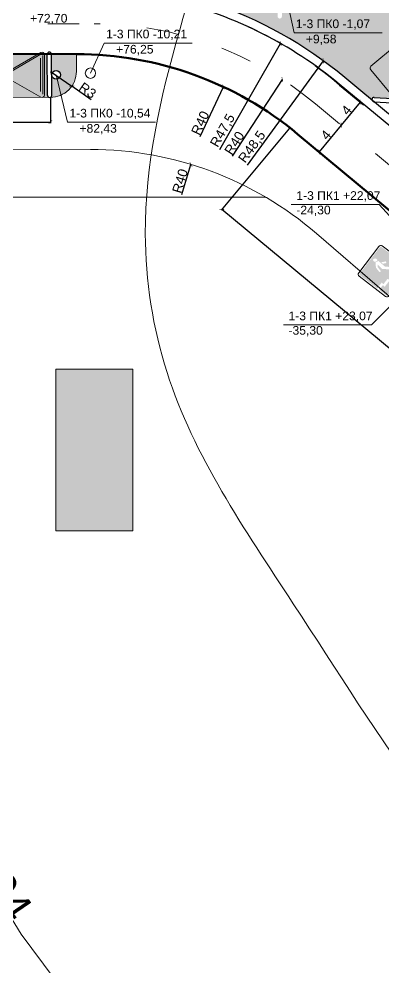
# Model space of a CAD drawing. Header units: millimetres. Extents: x -2123 to 5424, y -1286 to 835.
# Drawn here: x 1657.2 to 1699.2, y -83.4 to 26.1 of the extents above; entities that cross this region are included whole.
import ezdxf

# ---------------------------------------------------------------- set-up
doc = ezdxf.new("R2010")
doc.units = ezdxf.units.MM
doc.linetypes.add('ACAD_ISO03W100', pattern=[30, 12, -18])
doc.layers.get('0').update_dxf_attribs({"lineweight": 15})
for name, color, linetype, lineweight in [('1 Відмітки', 7, 'Continuous', 25), ('вертикалка', 6, 'Continuous', 15), ('Горизонталі', 7, 'Continuous', 18), ('Дор. Розм.', 7, 'Continuous', 50), ('дорога', 126, 'Continuous', 25), ('поздовжній профіль', 250, 'Continuous', 15), ('Позначки Наталії Симочко_Ном._пера__7', 7, 'Continuous', 18), ('Інж. мережі', 205, 'Continuous', 18)]:
    doc.layers.add(name, color=color, linetype=linetype, lineweight=lineweight)
doc.layers.add('Озелення', color=7, linetype='Continuous', lineweight=15, true_color=0x2bad00)
doc.layers.add('Осі', color=164, linetype='Continuous')
doc.styles.get("Standard").update_dxf_attribs({"font": 'arial.ttf'})
doc.styles.add('СГЕНЕРИР_СТИЛЬ_1', font='arial.ttf')
doc.dimstyles.new('Переход', dxfattribs={"dimscale": 0.1, "dimtxt": 11, "dimasz": 4, "dimexe": 1.25, "dimexo": 0.625, "dimgap": 0.9, "dimtad": 1, "dimtxsty": 'Standard', "dimblk": 'ARCHTICK', "dimcen": 2.5, "dimadec": 0, "dimazin": 0, "dimtfac": 1, "dimtmove": 0, "dimatfit": 3, "dimldrblk": 'ARCHTICK', "dimfxl": 1, "dimarcsym": 0})

# ---------------------------------------------------------------- blocks, each defined once
blk = doc.blocks.new('2-4')
h = blk.add_hatch(color=1)
edge = h.paths.add_edge_path(flags=16)
edge.add_line((-3.24, 6.63), (-0.09, 1.18))
edge.add_arc((0, 1.23), 0.1, 210, 330)
edge.add_line((0.09, 1.18), (3.24, 6.63))
edge.add_arc((3.15, 6.68), 0.1, 330, 450)
edge.add_line((3.15, 6.78), (-3.15, 6.78))
edge.add_arc((-3.15, 6.68), 0.1, 450, 570)
edge = h.paths.add_edge_path()
edge.add_arc((0, 0.64), 0.25, 210, 330)
edge.add_line((0.22, 0.51), (3.88, 6.85))
edge.add_arc((3.66, 6.98), 0.25, 330, 450)
edge.add_line((3.66, 7.23), (-3.66, 7.23))
edge.add_arc((-3.66, 6.98), 0.25, 450, 570)
edge.add_line((-3.88, 6.85), (-0.22, 0.51))
at = {"color": 1}
for p, q in [((3.81, 7.53), (-3.81, 7.53)), ((-4.21, 6.84), (-0.4, 0.23)), ((-3.88, 6.85), (-0.22, 0.51)), ((-3.24, 6.63), (-0.09, 1.18)), ((0.22, 0.51), (3.88, 6.85)), ((0.4, 0.23), (4.21, 6.84))]:
    blk.add_line(p, q, dxfattribs=at)
for centre, start, end in [((-3.81, 7.07), 90, 210), ((3.81, 7.07), 330, 90), ((0, 0.46), 210, 330)]:
    blk.add_arc(centre, 0.461, start, end, dxfattribs=at)
blk = doc.blocks.new('sdfahgas')
h = blk.add_hatch(color=7)
edge = h.paths.add_edge_path(flags=16)
edge.add_line((6.61, 6.61), (0.16, 13.06))
edge.add_arc((0, 12.9), 0.223, 45, 135)
edge.add_line((-0.16, 13.06), (-6.61, 6.61))
edge.add_arc((-6.45, 6.45), 0.223, 135, 225)
edge.add_line((-6.61, 6.29), (-0.16, -0.16))
edge.add_arc((0, 0), 0.223, 225, 315)
edge.add_line((0.16, -0.16), (6.61, 6.29))
edge.add_arc((6.45, 6.45), 0.223, -45, 45)
edge = h.paths.add_edge_path()
edge.add_line((-0.28, 13.18), (-6.73, 6.73))
edge.add_arc((-6.45, 6.45), 0.393, 135, 225)
edge.add_line((-6.73, 6.17), (-0.28, -0.28))
edge.add_arc((0, 0), 0.393, 225, 315)
edge.add_line((0.28, -0.28), (6.73, 6.17))
edge.add_arc((6.45, 6.45), 0.393, -45, 45)
edge.add_line((6.73, 6.73), (0.28, 13.18))
edge.add_arc((0, 12.9), 0.393, 45, 135)
h = blk.add_hatch(color=7)
edge = h.paths.add_edge_path(flags=16)
edge.add_line((-0.15, 10.54), (-4.09, 6.6))
edge.add_arc((-3.94, 6.45), 0.217, 135, 225)
edge.add_line((-4.09, 6.3), (-0.15, 2.36))
edge.add_arc((0, 2.51), 0.217, 225, 315)
edge.add_line((0.15, 2.36), (4.09, 6.3))
edge.add_arc((3.94, 6.45), 0.217, -45, 45)
edge.add_line((4.09, 6.6), (0.15, 10.54))
edge.add_arc((0, 10.39), 0.217, 45, 135)
edge = h.paths.add_edge_path()
edge.add_arc((-3.94, 6.45), 0.375, 135, 225)
edge.add_line((-4.2, 6.19), (-0.27, 2.25))
edge.add_arc((0, 2.51), 0.375, 225, 315)
edge.add_line((0.27, 2.25), (4.2, 6.19))
edge.add_arc((3.94, 6.45), 0.375, -45, 45)
edge.add_line((4.2, 6.72), (0.27, 10.65))
edge.add_arc((0, 10.39), 0.375, 45, 135)
edge.add_line((-0.26, 10.65), (-4.2, 6.72))
blk.add_hatch(color=2).paths.add_polyline_path([(-4.11, 6.68), (-0.19, 10.6), (-0.04, 10.64), (0.11, 10.6), (0.19, 10.52), (4.07, 6.63), (4.14, 6.49), (4.12, 6.35), (4.05, 6.25), (0.13, 2.33), (0.04, 2.27), (-0.09, 2.27), (-0.2, 2.36), (-4.15, 6.31), (-4.19, 6.43), (-4.17, 6.57)])
at = {"color": 7}
for p, q in [((-0.48, 13.38), (-6.93, 6.93)), ((6.93, 6.93), (0.48, 13.38)), ((-6.93, 5.97), (-0.48, -0.48)), ((0.48, -0.48), (6.93, 5.97))]:
    blk.add_line(p, q, dxfattribs=at)
for centre, start, end in [((0, 12.9), 45, 135), ((-6.45, 6.45), 135, 225), ((6.45, 6.45), 315, 45), ((0, 0), 225, 315)]:
    blk.add_arc(centre, 0.675, start, end, dxfattribs=at)
blk = doc.blocks.new('5-17-1')
h = blk.add_hatch(color=5)
h.paths.add_polyline_path([(6.74, 3.04, 0.414214), (6.53, 3.25), (0.45, 3.25, 0.414214), (0.24, 3.04), (0.24, -0.93), (1.55, -0.93), (1.55, -1.37), (2.79, -1.37), (2.79, -1.84), (4.02, -1.84), (4.02, -2.33), (5.35, -2.33), (5.35, -2.78), (6.74, -2.78)])
h.paths.add_polyline_path([(4.43, 2.36), (4.4, 2.23), (4.34, 2.16), (4.26, 2.14), (4.12, 2.2), (3.93, 2.28), (3.87, 2.34), (3.8, 2.49), (3.8, 2.59), (3.8, 2.66), (3.85, 2.75), (3.89, 2.81), (3.99, 2.85), (4.1, 2.86), (4.23, 2.82), (4.38, 2.66), (4.43, 2.54)], flags=16)
h.paths.add_polyline_path([(4.34, 1.91), (4.35, 1.86), (4.27, 0.46, 0.163851), (4.32, 0.27), (4.71, -0.32, -0.317132), (4.71, -0.72), (4.03, -1.64, -0.900401), (3.64, -1.44), (4.26, -0.58, 0.312757), (4.26, -0.46), (3.66, 0.43, -0.184538), (3.61, 0.64), (3.75, 1.64), (3.41, 1.37), (3.37, 1.33), (3.36, 1.29), (3.16, 0.53), (3.13, 0.49), (3.07, 0.45), (3.03, 0.44), (2.96, 0.45), (2.91, 0.48), (2.88, 0.52), (2.87, 0.56), (2.87, 0.63), (3.11, 1.57), (3.82, 2.17), (3.86, 2.19), (3.9, 2.19), (3.95, 2.18), (4.31, 1.95)], flags=16)
h.paths.add_polyline_path([(5.07, 0.86), (5.09, 0.78), (5.07, 0.7), (5.01, 0.63), (4.93, 0.61), (4.85, 0.63), (4.44, 0.99), (4.45, 1.39)], flags=16)
h.paths.add_polyline_path([(4.73, -0.92), (4.98, -2, -0.855356), (4.55, -2.07), (4.38, -1.42)], flags=16)
h.paths.add_polyline_path([(5.13, -2.79), (3.8, -2.79), (3.8, -2.32), (2.56, -2.32), (2.56, -1.85), (1.31, -1.85), (1.31, -1.39), (0.24, -1.39), (0.24, -3.04, 0.414214), (0.45, -3.25), (5.12, -3.25)])
at = {"color": 5}
for p, q in [((6.53, 3.49), (0.45, 3.49)), ((0, 3.04), (0, -3.04)), ((6.98, -3.04), (6.98, 3.04)), ((0.45, -3.49), (6.53, -3.49))]:
    blk.add_line(p, q, dxfattribs=at)
for centre, start, end in [((0.45, 3.04), 90, 180), ((6.53, 3.04), 0, 90), ((0.45, -3.04), 180, 270), ((6.53, -3.04), 270, 0)]:
    blk.add_arc(centre, 0.45, start, end, dxfattribs=at)
blk = doc.blocks.new('_ArchTick')
at = {"color": 0, "linetype": 'ByBlock', "const_width": 0.15}
blk.add_lwpolyline([(-0.5, -0.5), (0.5, 0.5)], dxfattribs=at)
blk = doc.blocks.new('*D770')
at = {"layer": 'Defpoints', "color": 0, "transparency": 16777216}
for p in [(1660.82, 20), (1663.28, 18.29)]:
    blk.add_point(p, dxfattribs=at)
at = {"layer": 'вертикалка', "color": 0, "lineweight": -2, "transparency": 16777216}
for p in [(1660.82, 20), (1665.53, 16.71)]:
    blk.add_line(p, (1663.28, 18.29), dxfattribs=at)
at = {"layer": 'вертикалка', "color": 0, "lineweight": -2, "transparency": 16777216, "xscale": 0.4, "yscale": 0.4, "zscale": 0.4, "rotation": 145.1059440455689}
blk.add_blockref('_ArchTick', (1663.28, 18.29), dxfattribs=at)
at = {"layer": 'вертикалка', "color": 0, "lineweight": 20, "transparency": 16777216, "insert": (1665.11, 17.8), "char_height": 1.1, "attachment_point": 5, "rotation": 325.1059}
blk.add_mtext('R3', dxfattribs=at)
blk = doc.blocks.new('*D771')
at = {"layer": 'Defpoints', "color": 0, "transparency": 16777216}
for p in [(1680.77, 18.21), (1663.77, -18)]:
    blk.add_point(p, dxfattribs=at)
at = {"layer": 'вертикалка', "color": 0, "lineweight": -2, "transparency": 16777216}
blk.add_line((1678.1, 12.5), (1680.77, 18.21), dxfattribs=at)
at = {"layer": 'вертикалка', "color": 0, "lineweight": -2, "transparency": 16777216, "xscale": 0.4, "yscale": 0.4, "zscale": 0.4, "rotation": 64.84537786134855}
blk.add_blockref('_ArchTick', (1680.77, 18.21), dxfattribs=at)
at = {"layer": 'вертикалка', "color": 0, "lineweight": 20, "transparency": 16777216, "insert": (1678.1, 14.05), "char_height": 1.1, "attachment_point": 5, "rotation": 64.8454}
blk.add_mtext('R40', dxfattribs=at)
blk = doc.blocks.new('*D810')
at = {"layer": 'Defpoints', "color": 0, "transparency": 16777216}
for p in [(1687.57, 19.07), (1665.82, -14.5)]:
    blk.add_point(p, dxfattribs=at)
at = {"layer": 'вертикалка', "color": 0, "lineweight": -2, "transparency": 16777216}
blk.add_line((1681.83, 10.2), (1687.57, 19.07), dxfattribs=at)
at = {"layer": 'вертикалка', "color": 0, "lineweight": -2, "transparency": 16777216, "xscale": 0.4, "yscale": 0.4, "zscale": 0.4, "rotation": 57.06729181596551}
blk.add_blockref('_ArchTick', (1687.57, 19.07), dxfattribs=at)
at = {"layer": 'вертикалка', "color": 0, "lineweight": 20, "transparency": 16777216, "insert": (1682.04, 11.73), "char_height": 1.1, "attachment_point": 5, "rotation": 57.0673}
blk.add_mtext('R40', dxfattribs=at)
blk = doc.blocks.new('*D811')
at = {"layer": 'Defpoints', "color": 0, "transparency": 16777216}
for p in [(1687.37, 23.22), (1663.77, -18)]:
    blk.add_point(p, dxfattribs=at)
at = {"layer": 'вертикалка', "color": 0, "lineweight": -2, "transparency": 16777216}
blk.add_line((1680.37, 11), (1687.37, 23.22), dxfattribs=at)
at = {"layer": 'вертикалка', "color": 0, "lineweight": -2, "transparency": 16777216, "xscale": 0.4, "yscale": 0.4, "zscale": 0.4, "rotation": 60.21604367041387}
blk.add_blockref('_ArchTick', (1687.37, 23.22), dxfattribs=at)
at = {"layer": 'вертикалка', "color": 0, "lineweight": 20, "transparency": 16777216, "insert": (1680.74, 13.15), "char_height": 1.1, "attachment_point": 5, "rotation": 60.216}
blk.add_mtext('R47,5', dxfattribs=at)
blk = doc.blocks.new('*D812')
at = {"layer": 'Defpoints', "color": 0, "transparency": 16777216}
for p in [(1692.3, 21.22), (1663.77, -18)]:
    blk.add_point(p, dxfattribs=at)
at = {"layer": 'вертикалка', "color": 0, "lineweight": -2, "transparency": 16777216}
blk.add_line((1683.53, 9.16), (1692.3, 21.22), dxfattribs=at)
at = {"layer": 'вертикалка', "color": 0, "lineweight": -2, "transparency": 16777216, "xscale": 0.4, "yscale": 0.4, "zscale": 0.4, "rotation": 53.97188433344891}
blk.add_blockref('_ArchTick', (1692.3, 21.22), dxfattribs=at)
at = {"layer": 'вертикалка', "color": 0, "lineweight": 20, "transparency": 16777216, "insert": (1684.12, 11.26), "char_height": 1.1, "attachment_point": 5, "rotation": 53.9719}
blk.add_mtext('R48,5', dxfattribs=at)
blk = doc.blocks.new('*D813')
at = {"layer": 'Defpoints', "color": 0, "transparency": 16777216}
for p in [(1677.03, 9.26), (1665.38, -29)]:
    blk.add_point(p, dxfattribs=at)
at = {"layer": 'вертикалка', "color": 0, "lineweight": -2, "transparency": 16777216}
blk.add_line((1675.98, 5.81), (1677.03, 9.26), dxfattribs=at)
at = {"layer": 'вертикалка', "color": 0, "lineweight": -2, "transparency": 16777216, "xscale": 0.4, "yscale": 0.4, "zscale": 0.4, "rotation": 73.06978827972634}
blk.add_blockref('_ArchTick', (1677.03, 9.26), dxfattribs=at)
at = {"layer": 'вертикалка', "color": 0, "lineweight": 20, "transparency": 16777216, "insert": (1675.77, 7.35), "char_height": 1.1, "attachment_point": 5, "rotation": 73.0698}
blk.add_mtext('R40', dxfattribs=at)
blk = doc.blocks.new('столб')
at = {"layer": 'поздовжній профіль', "color": 160}
for points in [[(-500, 0, 0, 0, 0), (-1000, 0, 350, 0, 0), (-1700, 0, 0, 0, 0)], [(500, 0, 0, 0, 0), (1000, 0, 350, 0, 0), (1700, 0, 0, 0, 0)]]:
    blk.add_lwpolyline(points, format="xyseb", dxfattribs=at)
blk.add_circle((0, 0), 500, dxfattribs=at)
blk = doc.blocks.new('*D924')
at = {"layer": 'Defpoints', "color": 0, "transparency": 16777216}
for p in [(1579.51, 17.09), (1660.81, 17), (1660.81, 14.15)]:
    blk.add_point(p, dxfattribs=at)
at = {"layer": 'Інж. мережі', "color": 0, "lineweight": -2, "transparency": 16777216}
for p, q in [((1579.51, 17.03), (1579.51, 14.03)), ((1660.81, 16.94), (1660.81, 14.03)), ((1579.51, 14.15), (1660.81, 14.15))]:
    blk.add_line(p, q, dxfattribs=at)
at = {"layer": 'Інж. мережі', "color": 0, "lineweight": -2, "transparency": 16777216, "xscale": 0.4, "yscale": 0.4, "zscale": 0.4, "rotation": 180}
blk.add_blockref('_ArchTick', (1579.51, 14.15), dxfattribs=at)
at = {"layer": 'Інж. мережі', "color": 0, "lineweight": -2, "transparency": 16777216, "xscale": 0.4, "yscale": 0.4, "zscale": 0.4}
blk.add_blockref('_ArchTick', (1660.81, 14.15), dxfattribs=at)
at = {"layer": 'Інж. мережі', "color": 0, "transparency": 16777216, "insert": (1620.16, 14.9), "char_height": 1.1, "attachment_point": 5}
blk.add_mtext('81,31', dxfattribs=at)
blk = doc.blocks.new('*D944')
at = {"layer": 'Defpoints', "color": 0, "transparency": 16777216}
for p in [(1688.43, 13.49), (1680.6, 4.07), (1747.76, -35.77)]:
    blk.add_point(p, dxfattribs=at)
at = {"layer": 'Інж. мережі', "color": 0, "lineweight": -2, "transparency": 16777216}
for p, q in [((1688.39, 13.45), (1680.52, 3.97)), ((1739.93, -45.19), (1680.6, 4.07)), ((1747.72, -35.81), (1739.85, -45.29))]:
    blk.add_line(p, q, dxfattribs=at)
at = {"layer": 'Інж. мережі', "color": 0, "lineweight": -2, "transparency": 16777216, "xscale": 0.4, "yscale": 0.4, "zscale": 0.4}
for p, rotation in [((1680.6, 4.07), 140.2954777906226), ((1739.93, -45.19), 320.2954777906226)]:
    blk.add_blockref('_ArchTick', p, dxfattribs=dict(at, rotation=rotation))
at = {"layer": 'Інж. мережі', "color": 0, "transparency": 16777216, "insert": (1710.75, -19.98), "char_height": 1.1, "attachment_point": 5, "rotation": 320.2955}
blk.add_mtext('77,11', dxfattribs=at)
blk = doc.blocks.new('*D986')
at = {"layer": 'Defpoints', "color": 0, "transparency": 16777216}
for p in [(1696.56, 16.44), (1694.36, 13.79), (1694.36, 13.79)]:
    blk.add_point(p, dxfattribs=at)
at = {"layer": 'Інж. мережі', "color": 0, "lineweight": -2, "transparency": 16777216}
for p, q in [((1696.56, 16.44), (1694.36, 13.79)), ((1696.51, 16.48), (1696.46, 16.52)), ((1694.31, 13.83), (1694.26, 13.87))]:
    blk.add_line(p, q, dxfattribs=at)
at = {"layer": 'Інж. мережі', "color": 0, "lineweight": -2, "transparency": 16777216, "xscale": 0.4, "yscale": 0.4, "zscale": 0.4}
for p, rotation in [((1696.56, 16.44), 50.28300421751985), ((1694.36, 13.79), 230.2830042175199)]:
    blk.add_blockref('_ArchTick', p, dxfattribs=dict(at, rotation=rotation))
at = {"layer": 'Інж. мережі', "color": 0, "transparency": 16777216, "insert": (1694.96, 15.53), "char_height": 1.1, "attachment_point": 5, "rotation": 50.283}
blk.add_mtext('4', dxfattribs=at)
blk = doc.blocks.new('*D987')
at = {"layer": 'Defpoints', "color": 0, "transparency": 16777216}
for p in [(1694.36, 13.79), (1691.8, 10.72), (1691.8, 10.72)]:
    blk.add_point(p, dxfattribs=at)
at = {"layer": 'Інж. мережі', "color": 0, "lineweight": -2, "transparency": 16777216}
for p, q in [((1694.36, 13.79), (1691.8, 10.72)), ((1694.31, 13.83), (1694.26, 13.87)), ((1691.75, 10.76), (1691.7, 10.8))]:
    blk.add_line(p, q, dxfattribs=at)
at = {"layer": 'Інж. мережі', "color": 0, "lineweight": -2, "transparency": 16777216, "xscale": 0.4, "yscale": 0.4, "zscale": 0.4}
for p, rotation in [((1694.36, 13.79), 50.28300421752121), ((1691.8, 10.72), 230.2830042175212)]:
    blk.add_blockref('_ArchTick', p, dxfattribs=dict(at, rotation=rotation))
at = {"layer": 'Інж. мережі', "color": 0, "transparency": 16777216, "insert": (1692.59, 12.66), "char_height": 1.1, "attachment_point": 5, "rotation": 50.283}
blk.add_mtext('4', dxfattribs=at)

msp = doc.modelspace()

# ---------------------------------------------------------------- hatches: boundary and pattern name
at = {"layer": 'Озелення', "lineweight": 20}
h = msp.add_hatch(dxfattribs=at)
h.set_pattern_fill('GRASS', color=0, scale=0.1)
h.paths.add_polyline_path([(1756.897, 119.656), (1756.893, 119.705, -0.1757646), (1748.025, 87.485, 0.657273), (1748.979, 85.917, -0.0014825), (1749.314, 85.962), (1749.341, 86.893, -0.9857423), (1748.341, 86.907, -1.0144639), (1749.341, 86.893), (1749.409, 89.267, -1), (1749.909, 89.253), (1749.816, 86.027, -0.0042283), (1750.774, 86.138), (1750.19, 86.8, -0.4142136), (1750.215, 87.2), (1753.088, 89.735, -0.4142136), (1753.489, 89.71), (1756.023, 86.837, -0.3843282), (1756.019, 86.457, -0.0036951), (1756.861, 86.463), (1759.485, 86.46)])
h.paths.add_polyline_path([(1700.622, 38.819, 0.0159287), (1700.63, 38.882), (1699.967, 39.341, -0.2462679), (1700.182, 38.93, -1), (1699.182, 38.93, -0.6047914), (1699.967, 39.341), (1699.189, 39.878, 0.0583568), (1698.995, 39.751, -0.1147067), (1679.381, 29.866, 0.1658265), (1678.836, 29.519), (1687, 29.513), (1686.991, 31.093, -1), (1687.491, 31.096), (1687.5, 29.512), (1699.849, 29.503, -0.0410689)])
h.paths.add_polyline_path([(1699.849, 29.503), (1687.5, 29.512), (1687.505, 28.721, -1.0028232), (1688.505, 28.724, -0.9971848), (1687.505, 28.721), (1687.518, 26.346, -1), (1687.018, 26.343), (1687, 29.513), (1678.836, 29.519, 0.0446845), (1678.738, 29.37), (1678.74, 28.919, -1.0028232), (1679.74, 28.922, -0.9971848), (1678.74, 28.919), (1678.743, 28.408, 0.1864303), (1679.297, 27.947, -0.0920997), (1694.764, 19.305), (1697.89, 16.708, -0.4878744), (1698.15, 17.004), (1701.267, 16.826, -0.0561268)])
h.paths.add_polyline_path([(1768.621, -30.738), (1767.451, -30.341), (1761.097, -27.542), (1756.841, -27.537, -0.0094633), (1754.683, -27.496, 0.0259608), (1754.58, -27.497), (1754.197, -28.274, -0.7938106), (1755.146, -28.495, -1), (1754.146, -28.495, -0.1149449), (1754.197, -28.274), (1753.814, -29.051, 0.0667531), (1753.99, -29.251, -0.1068399), (1766.697, -46.053), (1769.843, -46.406)])
h.paths.add_polyline_path([(1768.373, -27.55), (1761.097, -27.542), (1767.451, -30.341), (1768.621, -30.738)], flags=17)
h.paths.add_polyline_path([(1679.698, 26.329), (1685.887, 26.329), (1685.887, 30.45), (1679.698, 30.45)], flags=9)
h = msp.add_hatch(dxfattribs=at)
h.set_pattern_fill('GRASS', color=0, scale=0.1)
h.paths.add_polyline_path([(1595.841, 42.076), (1581.276, 42.092), (1581.035, 40.819), (1580.766, 39.29), (1580.515, 37.744), (1580.418, 37.093), (1598.835, 37.072), (1598.837, 39.072, 0.4142136)])
h.paths.add_polyline_path([(1581.276, 42.092), (1579.535, 42.094), (1579.529, 37.094), (1580.418, 37.093), (1580.515, 37.744), (1580.766, 39.29), (1581.035, 40.819)])
h.paths.add_polyline_path([(1624.83, 21.03), (1625.028, 22.043), (1579.512, 22.094), (1579.506, 17.094), (1624.745, 17.043)])
h.paths.add_polyline_path([(1649.878, 19.436, -0.4145469), (1652.386, 21.94), (1640.351, 21.965), (1639.374, 20.483, -0.2521436), (1639.644, 19.982, -1), (1638.444, 19.982, -0.5972608), (1639.374, 20.483), (1640.391, 22.025), (1625.028, 22.043), (1624.83, 21.03), (1624.745, 17.043), (1651.751, 17.012, -0.3413729)])
h.paths.add_polyline_path([(1660.449, 22.002), (1640.391, 22.025), (1640.351, 21.965), (1652.386, 21.94, 0.4145469), (1649.878, 19.436, 0.3413729), (1651.751, 17.012), (1660.625, 17.002, -0.2963597), (1660.476, 17.23)])
h.paths.add_polyline_path([(1663.815, 19.999), (1663.818, 21.999), (1660.949, 22.002), (1660.962, 19.608, -1.0028232), (1661.962, 19.61, -0.9971848), (1660.962, 19.608), (1660.976, 17.233, -0.2999659), (1660.826, 17.002, 0.4128913)])
h.paths.add_polyline_path([(1801.302, -172.339, 0.4142136), (1798.076, -169.584), (1800.571, -201.333), (1801.096, -201.421), (1802.042, -201.58), (1802.988, -201.736), (1803.62, -201.84)])
h.paths.add_polyline_path([(1777.389, -171.378), (1777.153, -171.397, 0.4142136), (1774.397, -174.623), (1776.131, -196.693), (1776.357, -196.742), (1777.313, -196.944), (1778.269, -197.144), (1779.225, -197.342), (1779.238, -197.344)])
h.paths.add_polyline_path([(1779.238, -197.345), (1778.269, -197.144), (1777.313, -196.944), (1776.357, -196.742), (1776.131, -196.693), (1776.704, -203.98), (1779.694, -203.745)])
h.paths.add_polyline_path([(1994.689, 21.692), (1940.412, 21.754), (1940.41, 19.754, 0.4142136), (1943.406, 16.751), (1994.684, 16.692)])
h.paths.add_polyline_path([(1994.712, 41.692), (1907.341, 41.792), (1903.632, 41.004), (1898.312, 40.062), (1892.865, 39.018), (1890.065, 38.369), (1887.198, 37.588), (1884.807, 36.817), (1994.706, 36.692)])
at = {"layer": 'Озелення', "lineweight": 20, "true_color": 0xffffff}
h = msp.add_hatch(color=7, dxfattribs=at)
h.dxf.hatch_style = 1
h.paths.add_polyline_path([(1661.442, -14.358), (1670.333, -14.358), (1670.333, -33.026), (1661.442, -33.026)])

# ---------------------------------------------------------------- linework, layer by layer
at = {"layer": 'вертикалка', "color": 7, "lineweight": 20, "true_color": 0xffffff}
msp.add_lwpolyline([(1661.442, -14.358), (1670.333, -14.358), (1670.333, -33.026), (1661.442, -33.026)], close=True, dxfattribs=at)
at = {"layer": 'Горизонталі'}
msp.add_lwpolyline([(1663.81, -88.142), (1657.457, -79.557), (1651.865, -70.539), (1646.963, -61.137), (1642.638, -51.406), (1638.772, -41.402), (1635.25, -31.181), (1631.956, -20.797), (1628.805, -10.309), (1626.139, 0.212), (1624.609, 10.685), (1624.83, 21.03), (1626.824, 31.231), (1630.191, 41.317), (1634.523, 51.317), (1639.411, 61.259), (1644.447, 71.172), (1649.236, 81.085), (1653.685, 90.981), (1657.987, 100.805), (1662.346, 110.501), (1666.968, 120.011), (1672.058, 129.278)], dxfattribs=at)
at = {"layer": 'Горизонталі', "lineweight": 20}
msp.add_spline([(1931.631, -118.868), (1873.457, -122.108), (1832.047, -120.353), (1801.68, -112.829), (1782.356, -107.061), (1750.734, -98.534), (1722.332, -83.814), (1688.835, -41.436), (1674.271, -14.754), (1671.76, 1.247), (1682.144, 47.829), (1687.484, 86.621), (1691.959, 101.325), (1724.477, 131.493), (1762.005, 152.056), (1794.128, 172.872), (1881.485, 208.784)], degree=3, dxfattribs=at)
at = {"layer": 'Дор. Розм.', "color": 18, "true_color": 0x000000}
msp.add_lwpolyline([(1579.512, 22.094), (1663.818, 21.999, -0.1747608), (1689.332, 12.767), (1747.756, -35.767, -0.2024604), (1762.073, -63.396), (1762.882, -73.363)], format="xyb", dxfattribs=at)
at = {"layer": 'дорога'}
for p, q in [((1660.476, 17.23), (1660.449, 21.98)), ((1660.976, 17.233), (1660.949, 21.982)), ((1698.121, 16.505), (1702.864, 16.233)), ((1698.15, 17.004), (1702.892, 16.732))]:
    msp.add_line(p, q, dxfattribs=at)
at = {"layer": 'дорога', "color": 18, "lineweight": 30, "true_color": 0x000000}
for points in [[(1675.272, 30.065, 0.1511433), (1700.488, 42.411, -0.737635), (1702.151, 41.468, -0.0079644), (1702.151, 41.468, 0.1275647), (1703.21, 13.371, -0.7427752), (1701.613, 12.315), (1694.125, 18.536, 0.1131065), (1675.187, 28.107, -0.818483), (1675.272, 30.065, -0.0247597)], [(1679.381, 29.866, 0.1147067), (1698.995, 39.751, -0.6955514), (1700.622, 38.819, 0.1007011), (1701.436, 16.104, -0.7216937), (1699.825, 15.101), (1694.764, 19.305, 0.0920997), (1679.297, 27.947, -0.7513047)]]:
    msp.add_lwpolyline(points, format="xyb", close=True, dxfattribs=at)
at = {"layer": 'дорога', "color": 18, "lineweight": 20, "true_color": 0x000000}
for points in [[(1663.818, 21.999), (1663.815, 19.999, -0.4142136), (1660.812, 17.002), (1579.506, 17.094)], [(1579.5, 11.094), (1665.43, 10.997, -0.1795847), (1691.516, 1.282), (1756.427, -54.727)]]:
    msp.add_lwpolyline(points, format="xyb", dxfattribs=at)
at = {"layer": 'дорога', "color": 18, "true_color": 0x000000}
msp.add_lwpolyline([(1579.493, 5.594), (1685.666, 5.474)], dxfattribs=at)
at = {"layer": 'дорога'}
msp.add_circle((1661.462, 19.61), 0.5, dxfattribs=at)
for centre, start, end in [((1660.699, 21.981), 0.32306, 180.32306), ((1660.726, 17.231), 180.32306, 0.32306), ((1698.136, 16.755), 86.71943, 266.71943)]:
    msp.add_arc(centre, 0.25, start, end, dxfattribs=at)
at = {"layer": 'Осі', "color": 18, "linetype": 'ACAD_ISO03W100', "lineweight": 20, "ltscale": 0.3, "true_color": 0x000000}
msp.add_lwpolyline([(1579.516, 25.594), (1665.867, 25.496, -0.1747608), (1691.381, 16.265), (1724.577, -11.311)], format="xyb", dxfattribs=at)
at = {"layer": 'Осі', "color": 18, "linetype": 'ACAD_ISO03W100', "ltscale": 0.3, "true_color": 0x000000}
msp.add_lwpolyline([(1682.862, 25.477, -0.0759413), (1694.173, 18.422), (1711.487, 4.039)], format="xyb", dxfattribs=at)
at = {"layer": 'Позначки Наталії Симочко_Ном._пера__7', "color": 7, "linetype": 'Continuous', "lineweight": 18}
for points in [[(1688.005, 28.724), (1688.913, 24.455), (1699.064, 24.454)], [(1665.434, 19.797), (1667.029, 23.274), (1677.18, 23.273)], [(1661.462, 19.61), (1662.8, 14.142), (1672.951, 14.141)], [(1701.921, 1.136), (1698.741, 4.63), (1688.59, 4.63)], [(1702.016, -5.108), (1697.838, -9.258), (1687.687, -9.258)]]:
    msp.add_lwpolyline(points, dxfattribs=at)

# ---------------------------------------------------------------- block references
at = {"color": 0, "linetype": 'Continuous'}
for name, p, xscale, yscale, zscale, rotation in [('2-4', (1659.99, 22.176), 0.6112259999991887, 0.6112259999991887, 0.6112259999991887, 150.033053034436), ('5-17-1', (1697.959, -4.802), 0.63, 0.63, 0.63, 52.71203023778403)]:
    msp.add_blockref(name, p, dxfattribs=dict(at, xscale=xscale, yscale=yscale, zscale=zscale, rotation=rotation))
at = {"color": 0}
for name, p, xscale, yscale, zscale, rotation in [('sdfahgas', (1697.976, 20.378), 0.42, 0.42, 0.42, 264.7792105758139), ('столб', (1665.434, 19.797), 0.001200000000244472, 0.001200000000244472, 0.001200000000244472, 180.7039103117132)]:
    msp.add_blockref(name, p, dxfattribs=dict(at, xscale=xscale, yscale=yscale, zscale=zscale, rotation=rotation))

# ---------------------------------------------------------------- texts
at = {"layer": '1 Відмітки', "color": 0, "insert": (1654.338, -69.715), "char_height": 3.5, "attachment_point": 1, "rotation": 304.41853}
msp.add_mtext_dynamic_manual_height_columns('204', width=7.02543, gutter_width=12.5, heights=[0], dxfattribs=at)
at = {"layer": 'Позначки Наталії Симочко_Ном._пера__7', "color": 7, "linetype": 'Continuous', "lineweight": 18, "char_height": 1, "attachment_point": 1, "line_spacing_factor": 1.053334, "style": 'СГЕНЕРИР_СТИЛЬ_1'}
for s, insert in [('\\A1;{\\pql;\\fArial|b0|i0|c204|p38;1-3 ПК0 -7,98\\P\\pql;\\fArial|b0|i0|c204|p38;   +\\fArial|b0|i0|c204|p38;72\\fArial|b0|i0|c204|p38;,\\fArial|b0|i0|c204|p38;70}', (1657.304, 28.389)), ('\\A1;{\\pql;\\fArial|b0|i0|c204|p38;1-3 ПК0 -1,07\\P\\pql;\\fArial|b0|i0|c204|p38;   +\\fArial|b0|i0|c204|p38;9\\fArial|b0|i0|c204|p38;,\\fArial|b0|i0|c204|p38;58}', (1689.117, 25.993)), ('\\A1;{\\pql;\\fArial|b0|i0|c204|p38;1-3 ПК0 -\\fArial|b0|i0|c204|p38;10,21\\P\\pql;\\fArial|b0|i0|c204|p38;   +76,25}', (1667.233, 24.812)), ('\\A1;{\\pql;\\fArial|b0|i0|c204|p38;1-3 ПК0 \\fArial|b0|i0|c204|p38;-10\\fArial|b0|i0|c204|p38;,\\fArial|b0|i0|c204|p38;54\\P\\pql;\\fArial|b0|i0|c204|p38;   +82,43}', (1663.003, 15.68))]:
    msp.add_mtext(s, dxfattribs=dict(at, insert=insert))
at = {"layer": 'Позначки Наталії Симочко_Ном._пера__7', "color": 7, "linetype": 'Continuous', "lineweight": 18, "char_height": 1, "attachment_point": 1, "style": 'СГЕНЕРИР_СТИЛЬ_1'}
for s, insert in [('\\A1;{\\pql;\\fArial|b0|i0|c204|p38;1-3 ПК1 \\fArial|b0|i0|c204|p38;+\\fArial|b0|i0|c204|p38;2\\fArial|b0|i0|c204|p38;2\\fArial|b0|i0|c204|p38;,07\\P\\pql;\\fArial|b0|i0|c204|p38;-\\fArial|b0|i0|c204|p38;24\\fArial|b0|i0|c204|p38;,30\\P\\pql;\\fArial|b0|i0|c204|p38;  }', (1689.18, 6.169)), ('\\A1;{\\pql;\\fArial|b0|i0|c204|p38;1-3 ПК1 +2\\fArial|b0|i0|c204|p38;3\\fArial|b0|i0|c204|p38;,07\\P\\pql;\\fArial|b0|i0|c204|p38;-\\fArial|b0|i0|c204|p38;35\\fArial|b0|i0|c204|p38;,30\\P\\pql;\\fArial|b0|i0|c204|p38;  }', (1688.277, -7.719))]:
    msp.add_mtext(s, dxfattribs=dict(at, insert=insert))

# ---------------------------------------------------------------- dimensions: what is measured, and where the dimension line sits
at = {"layer": 'вертикалка', "color": 5, "lineweight": 20}
for center, mpoint, picture, middle in [((1663.772, -18.001), (1687.367, 23.224), '*D811', (1681.388, 12.778)), ((1663.772, -18.001), (1692.299, 21.222), '*D812', (1684.732, 10.817)), ((1665.822, -14.504), (1687.568, 19.069), '*D810', (1682.588, 11.38)), ((1663.772, -18.001), (1680.775, 18.205), '*D771', (1678.692, 13.771)), ((1665.385, -29.003), (1677.033, 9.263), '*D813', (1676.392, 7.156))]:
    dim = msp.add_radius_dim(center=center, mpoint=mpoint, dimstyle='Переход', dxfattribs=at)
    dim.commit()
    dim.dimension.update_dxf_attribs({"geometry": picture, "text_midpoint": middle, "dimtype": 164})
dim = msp.add_radius_dim(center=(1660.815, 20.002), mpoint=(1663.276, 18.286), dimstyle='Переход', dxfattribs=at)
dim.commit()
dim.dimension.update_dxf_attribs({"geometry": '*D770', "text_midpoint": (1665.107, 17.804)})
at = {"layer": 'Інж. мережі'}
dim = msp.add_linear_dim(base=(1660.812, 14.15), p1=(1579.506, 17.094), p2=(1660.812, 17.002), dimstyle='Переход', dxfattribs=at)
dim.commit()
dim.dimension.update_dxf_attribs({"geometry": '*D924', "text_midpoint": (1620.159, 14.901)})
dim = msp.add_aligned_dim(p1=(1696.557, 16.442), p2=(1694.357, 13.793), distance=0, text='4', dimstyle='Переход', dxfattribs=at)
dim.commit()
dim.dimension.update_dxf_attribs({"geometry": '*D986', "text_midpoint": (1694.965, 15.526)})
for p1, p2, distance, picture, middle in [((1747.756, -35.767), (1688.43, 13.494), 12.25, '*D944', (1710.747, -19.983)), ((1694.357, 13.793), (1691.801, 10.716), 0, '*D987', (1692.587, 12.663))]:
    dim = msp.add_aligned_dim(p1=p1, p2=p2, distance=distance, dimstyle='Переход', dxfattribs=at)
    dim.commit()
    dim.dimension.update_dxf_attribs({"geometry": picture, "text_midpoint": middle})

doc.saveas('drawing.dxf')
